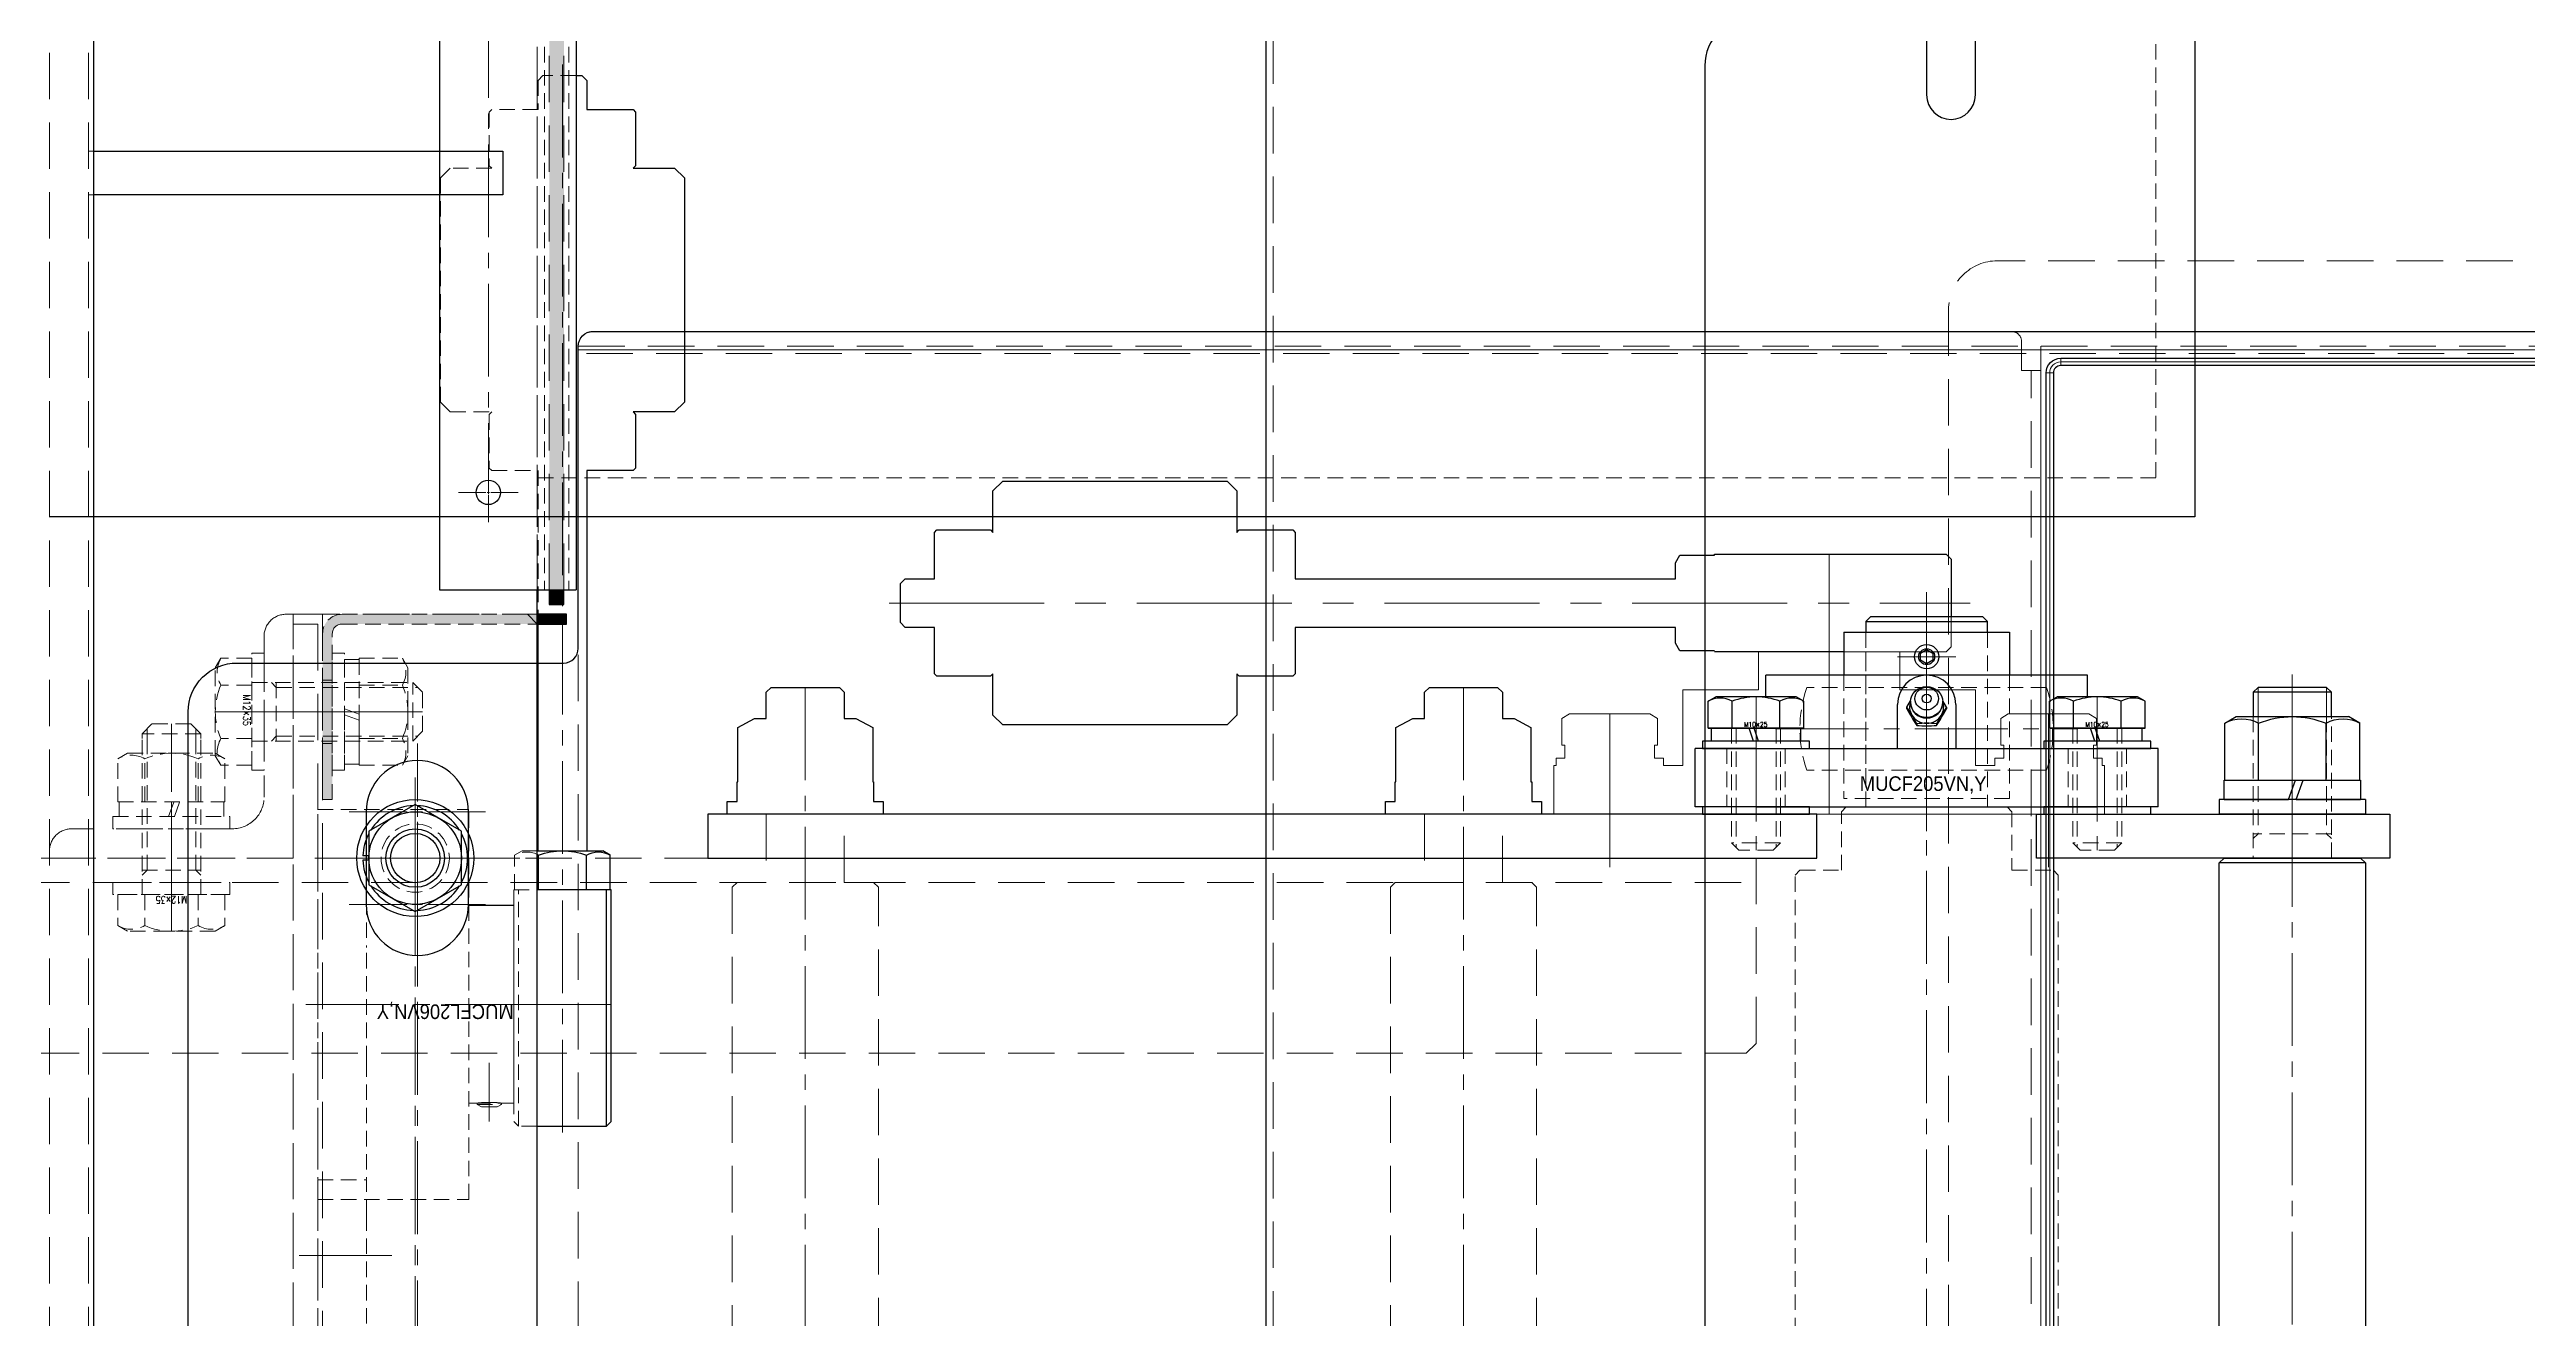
# Model space of a CAD drawing. Header units: millimetres. Extents: x 0 to 51411, y 0 to 16902.
# Drawn here: x 5429 to 5937, y 15107 to 15367 of the extents above; entities that cross this region are included whole.
import ezdxf

# ---------------------------------------------------------------- set-up
doc = ezdxf.new("R2010")
doc.units = ezdxf.units.MM
for name, pattern in [('CENTER', [50.8, 31.75, -6.35, 6.35, -6.35]), ('CENTER2', [28.575, 19.05, -3.175, 3.175, -3.175]), ('HIDDEN2', [4.7625, 3.175, -1.5875])]:
    doc.linetypes.add(name, pattern=pattern)
for name, color, linetype, lineweight in [('01_外形線', 7, 'Continuous', 25), ('02_細線', 5, 'Continuous', 13), ('03_かくれ線', 6, 'HIDDEN2', 13), ('04_中心線', 1, 'CENTER2', 9)]:
    doc.layers.add(name, color=color, linetype=linetype, lineweight=lineweight)
doc.layers.add('10_補助線', color=8, linetype='Continuous', lineweight=13, plot=False)
doc.styles.get("Standard").update_dxf_attribs({"font": 'arial.ttf'})
doc.styles.add('寸法用', font='simplex.shx', dxfattribs={"width": 0.8, "bigfont": '@extfont2.shx'})

# ---------------------------------------------------------------- blocks, each defined once
blk = doc.blocks.new('*U1483')
at = {"layer": '04_中心線', "color": 0, "linetype": 'CENTER2', "transparency": 16777216}
for p, q in [((0, 1.4), (0, 10.5)), ((-10.5, 0), (-1.4, 0)), ((1.4, 0), (10.5, 0)), ((0, -10.5), (0, -1.4))]:
    blk.add_line(p, q, dxfattribs=at)
at = {"layer": '04_中心線', "color": 0, "linetype": 'Continuous', "transparency": 16777216}
for p, q in [((-0.7, 0), (0.7, 0)), ((0, -0.7), (0, 0.7))]:
    blk.add_line(p, q, dxfattribs=at)
blk = doc.blocks.new('*U1504')
at = {"layer": '04_中心線', "color": 0, "linetype": 'CENTER2', "transparency": 16777216}
for p, q in [((0, 2.6), (0, 16.5)), ((-16.5, 0), (-2.6, 0)), ((2.6, 0), (16.5, 0)), ((0, -16.5), (0, -2.6))]:
    blk.add_line(p, q, dxfattribs=at)
at = {"layer": '04_中心線', "color": 0, "linetype": 'Continuous', "transparency": 16777216}
for p, q in [((-1.3, 0), (1.3, 0)), ((0, -1.3), (0, 1.3))]:
    blk.add_line(p, q, dxfattribs=at)
blk = doc.blocks.new('*U1432')
at = {"layer": '04_中心線', "color": 0, "linetype": 'CENTER2', "transparency": 16777216}
for p, q in [((0, 0.52), (0, 6.11)), ((-6.11, 0), (-0.52, 0)), ((0.52, 0), (6.11, 0)), ((0, -6.11), (0, -0.52))]:
    blk.add_line(p, q, dxfattribs=at)
at = {"layer": '04_中心線', "color": 0, "linetype": 'Continuous', "transparency": 16777216}
for p, q in [((-0.26, 0), (0.26, 0)), ((0, -0.26), (0, 0.26))]:
    blk.add_line(p, q, dxfattribs=at)
blk = doc.blocks.new('*U1865')
at = {"layer": '04_中心線', "color": 0, "linetype": 'CENTER2', "transparency": 16777216}
for p, q in [((0, 2.1), (0, 14)), ((-14, 0), (-2.1, 0)), ((2.1, 0), (14, 0)), ((0, -14), (0, -2.1))]:
    blk.add_line(p, q, dxfattribs=at)
at = {"layer": '04_中心線', "color": 0, "linetype": 'Continuous', "transparency": 16777216}
for p, q in [((-1.05, 0), (1.05, 0)), ((0, -1.05), (0, 1.05))]:
    blk.add_line(p, q, dxfattribs=at)
blk = doc.blocks.new('*U1866')
at = {"layer": '04_中心線', "color": 0, "linetype": 'CENTER2', "transparency": 16777216}
for p, q in [((0, 2.1), (0, 14)), ((-14, 0), (-2.1, 0)), ((2.1, 0), (14, 0)), ((0, -14), (0, -2.1))]:
    blk.add_line(p, q, dxfattribs=at)
at = {"layer": '04_中心線', "color": 0, "linetype": 'Continuous', "transparency": 16777216}
for p, q in [((-1.05, 0), (1.05, 0)), ((0, -1.05), (0, 1.05))]:
    blk.add_line(p, q, dxfattribs=at)

msp = doc.modelspace()

# ---------------------------------------------------------------- hatches: boundary and pattern name
at = {"transparency": 33554483}
h = msp.add_hatch(color=256, dxfattribs=at)
h.dxf.hatch_style = 1
h.paths.add_polyline_path([(5529.467, 15250.91), (5529.467, 15248.91), (5535.467, 15248.91), (5535.467, 15250.91)])
at = {"layer": '01_外形線', "ltscale": 3, "transparency": 33554483}
h = msp.add_hatch(color=256, dxfattribs=at)
h.dxf.hatch_style = 1
h.paths.add_polyline_path([(5531.964, 15252.9), (5531.964, 15255.9), (5534.964, 15255.9), (5534.964, 15252.9)])
at = {"layer": '03_かくれ線', "ltscale": 3, "transparency": 33554495}
h = msp.add_hatch(color=256, dxfattribs=at)
h.dxf.hatch_style = 1
h.paths.add_polyline_path([(5531.964, 15255.9), (5531.964, 15795.9), (5534.964, 15795.9), (5534.964, 15255.9)])
at = {"layer": '03_かくれ線', "transparency": 33554495}
h = msp.add_hatch(color=256, dxfattribs=at)
h.dxf.hatch_style = 1
h.paths.add_polyline_path([(5485.467, 15246.91), (5485.467, 15212.91), (5487.467, 15212.91), (5487.467, 15246.91, -0.4142136), (5489.467, 15248.91), (5529.467, 15248.91), (5529.467, 15250.91), (5489.467, 15250.91, 0.4142136)])

# ---------------------------------------------------------------- linework, layer by layer
msp.add_lwpolyline([(5529.453, 15248.91), (5535.467, 15248.91), (5535.467, 15250.91), (5529.519, 15250.91)])
at = {"layer": '01_外形線'}
for p, q in [((5509.467, 15795.9), (5509.467, 15255.9)), ((5537.467, 15795.9), (5537.467, 15255.9)), ((5678.967, 14573.91), (5678.967, 15607.91)), ((5438.467, 15402.91), (5438.467, 13798.91)), ((5438.467, 15345.91), (5522.467, 15345.91)), ((5522.467, 15345.91), (5522.467, 15336.91)), ((5522.467, 15336.91), (5438.467, 15336.91)), ((5509.467, 15255.9), (5537.467, 15255.9)), ((5529.467, 14925.9), (5529.467, 15255.9)), ((5535.467, 15248.91), (5535.467, 15250.91)), ((5797.467, 15247.21), (5831.467, 15247.21)), ((5797.467, 15247.21), (5797.467, 15238.41)), ((5801.967, 15249.41), (5826.967, 15249.41)), ((5831.467, 15247.21), (5831.467, 15238.41)), ((5797.467, 15243.21), (5770.967, 15243.21)), ((5813.217, 15242.932), (5814.467, 15243.653)), ((5813.217, 15241.488), (5813.217, 15242.932)), ((5814.467, 15240.767), (5813.217, 15241.488)), ((5814.467, 15243.653), (5815.717, 15242.932)), ((5815.717, 15241.488), (5814.467, 15240.767)), ((5815.717, 15242.932), (5815.717, 15241.488)), ((5847.467, 15238.41), (5781.467, 15238.41)), ((5781.467, 15233.96), (5781.467, 15238.41)), ((5847.467, 15233.96), (5847.467, 15238.41)), ((5882.467, 15235.91), (5881.467, 15234.91)), ((5896.467, 15235.91), (5882.467, 15235.91)), ((5897.467, 15234.91), (5896.467, 15235.91)), ((5808.467, 15223.41), (5808.467, 15232.41)), ((5810.425, 15231.847), (5811.179, 15233.183)), ((5810.425, 15231.491), (5810.425, 15231.847)), ((5818.508, 15231.847), (5817.755, 15233.183)), ((5818.508, 15231.847), (5818.508, 15231.491)), ((5820.467, 15232.41), (5820.467, 15223.41)), ((5881.467, 15234.91), (5881.467, 15229.91)), ((5897.467, 15234.91), (5881.467, 15234.91)), ((5897.467, 15229.91), (5897.467, 15234.91)), ((5812.446, 15228.466), (5812.446, 15228.11)), ((5816.488, 15228.466), (5816.488, 15228.11)), ((5766.967, 15211.41), (5766.967, 15223.41)), ((5779.467, 15223.41), (5766.967, 15223.41)), ((5779.467, 15223.41), (5849.467, 15223.41)), ((5861.967, 15223.41), (5849.467, 15223.41)), ((5861.967, 15211.41), (5861.967, 15223.41)), ((5779.467, 15211.41), (5766.967, 15211.41)), ((5779.467, 15211.41), (5849.467, 15211.41)), ((5861.967, 15211.41), (5849.467, 15211.41)), ((5904.467, 15199.91), (5874.467, 15199.91)), ((5524.667, 15191.15), (5515.467, 15191.15)), ((5544.667, 15194.4), (5529.467, 15194.4)), ((5543.667, 15145.9), (5543.667, 15194.4)), ((5544.667, 15146.9), (5544.667, 15194.4)), ((5529.467, 15145.9), (5543.667, 15145.9)), ((5543.667, 15145.9), (5544.667, 15146.9))]:
    msp.add_line(p, q, dxfattribs=at)
for points in [[(5529.467, 15800.91), (5529.467, 15530.91), (5869.467, 15530.91), (5869.467, 15270.91), (5429.467, 15270.91)], [(5537.467, 15361.4), (5538.667, 15361.4), (5539.667, 15360.4), (5539.667, 15354.4), (5549.167, 15354.4), (5549.667, 15353.9), (5549.667, 15342.9), (5549.167, 15342.4), (5557.667, 15342.4), (5559.667, 15340.4), (5559.667, 15294.4), (5557.667, 15292.4), (5549.167, 15292.4), (5549.667, 15291.9), (5549.667, 15280.9), (5549.167, 15280.4), (5539.667, 15280.4), (5539.667, 15202.4)], [(5770.967, 15243.395), (5763.871, 15243.395), (5762.967, 15244.96), (5762.967, 15248.21), (5684.967, 15248.21), (5684.967, 15238.71), (5684.467, 15238.21), (5673.467, 15238.21), (5672.967, 15238.71), (5672.967, 15230.21), (5670.967, 15228.21), (5624.967, 15228.21), (5622.967, 15230.21), (5622.967, 15238.71), (5622.467, 15238.21), (5611.467, 15238.21), (5610.967, 15238.71), (5610.967, 15248.21), (5604.967, 15248.21), (5603.967, 15249.21), (5603.967, 15253.21), (5603.967, 15257.21), (5604.967, 15258.21), (5610.967, 15258.21), (5610.967, 15267.71), (5611.467, 15268.21), (5622.467, 15268.21), (5622.967, 15267.71), (5622.967, 15276.21), (5624.967, 15278.21), (5670.967, 15278.21), (5672.967, 15276.21), (5672.967, 15267.71), (5673.467, 15268.21), (5684.467, 15268.21), (5684.967, 15267.71), (5684.967, 15258.21), (5762.967, 15258.21), (5762.967, 15261.46), (5763.871, 15263.025), (5770.967, 15263.025), (5770.967, 15263.21), (5818.467, 15263.21), (5819.467, 15262.21), (5819.467, 15250.41)], [(5529.667, 15202.4), (5529.667, 15248.91)], [(5826.967, 15247.21), (5826.967, 15249.41), (5825.967, 15250.41), (5802.967, 15250.41), (5801.967, 15249.41), (5801.967, 15247.21)], [(5576.467, 15209.91), (5568.467, 15209.91), (5568.467, 15212.51), (5570.467, 15212.51), (5570.467, 15216.51), (5570.617, 15216.51), (5570.618, 15227.655), (5574.08, 15229.51), (5576.467, 15229.51), (5576.467, 15234.91), (5577.467, 15235.91), (5591.467, 15235.91), (5592.467, 15234.91), (5592.467, 15229.51), (5594.854, 15229.51), (5598.316, 15227.655), (5598.316, 15216.51), (5598.467, 15216.51), (5598.467, 15212.51), (5600.467, 15212.51), (5600.467, 15209.91), (5592.465, 15209.91)], [(5711.467, 15209.91), (5703.467, 15209.91), (5703.467, 15212.51), (5705.467, 15212.51), (5705.467, 15216.51), (5705.617, 15216.51), (5705.618, 15227.655), (5709.08, 15229.51), (5711.467, 15229.51), (5711.467, 15234.91), (5712.467, 15235.91), (5726.467, 15235.91), (5727.467, 15234.91), (5727.467, 15229.51), (5729.854, 15229.51), (5733.316, 15227.655), (5733.316, 15216.51), (5733.467, 15216.51), (5733.467, 15212.51), (5735.467, 15212.51), (5735.467, 15209.91), (5727.465, 15209.91)], [(5769.652, 15233.057), (5771.217, 15233.96)], [(5769.652, 15227.56), (5769.652, 15233.057)], [(5787.717, 15233.96), (5771.217, 15233.96)], [(5774.559, 15227.56), (5774.559, 15233.057)], [(5784.374, 15227.56), (5784.374, 15233.057)], [(5789.282, 15233.057), (5787.717, 15233.96)], [(5789.282, 15227.56), (5789.282, 15233.057)], [(5839.652, 15233.057), (5841.217, 15233.96)], [(5839.652, 15227.56), (5839.652, 15233.057)], [(5857.717, 15233.96), (5841.217, 15233.96)], [(5844.559, 15227.56), (5844.559, 15233.057)], [(5854.374, 15227.56), (5854.374, 15233.057)], [(5859.282, 15233.057), (5857.717, 15233.96)], [(5859.282, 15227.56), (5859.282, 15233.057)], [(5769.652, 15227.56), (5789.282, 15227.56)], [(5789.282, 15227.56), (5769.652, 15227.56)], [(5778.057, 15227.56), (5770.267, 15227.56)], [(5770.267, 15227.56), (5770.267, 15224.91)], [(5778.967, 15224.91), (5778.057, 15227.56)], [(5788.667, 15227.56), (5779.057, 15227.56)], [(5779.967, 15224.91), (5779.057, 15227.56)], [(5788.667, 15224.91), (5788.667, 15227.56)], [(5839.652, 15227.56), (5859.282, 15227.56)], [(5859.282, 15227.56), (5839.652, 15227.56)], [(5848.057, 15227.56), (5840.267, 15227.56)], [(5840.267, 15227.56), (5840.267, 15224.91)], [(5848.967, 15224.91), (5848.057, 15227.56)], [(5858.667, 15227.56), (5849.057, 15227.56)], [(5849.967, 15224.91), (5849.057, 15227.56)], [(5858.667, 15224.91), (5858.667, 15227.56)], [(5875.611, 15228.55), (5877.967, 15229.91)], [(5875.611, 15216.91), (5875.611, 15228.55)], [(5877.967, 15229.91), (5900.967, 15229.91)], [(5882.539, 15216.91), (5882.539, 15228.55)], [(5896.395, 15216.91), (5896.395, 15228.55)], [(5903.323, 15228.55), (5900.967, 15229.91)], [(5903.323, 15216.91), (5903.323, 15228.55)], [(5778.967, 15224.91), (5770.267, 15224.91)], [(5788.667, 15224.91), (5779.967, 15224.91)], [(5848.967, 15224.91), (5840.267, 15224.91)], [(5858.667, 15224.91), (5849.967, 15224.91)], [(5875.467, 15216.91), (5890.123, 15216.91)], [(5875.467, 15212.91), (5875.467, 15216.91)], [(5875.611, 15216.91), (5903.323, 15216.91)], [(5888.667, 15212.91), (5890.123, 15216.91)], [(5890.267, 15212.91), (5891.723, 15216.91)], [(5891.723, 15216.91), (5903.467, 15216.91)], [(5903.467, 15216.91), (5903.467, 15212.91)], [(5504.467, 15211.88), (5494.967, 15206.395)], [(5513.967, 15206.395), (5504.467, 15211.88)], [(5904.467, 15212.91), (5874.467, 15212.91)], [(5874.467, 15212.91), (5874.467, 15209.91)], [(5875.467, 15212.91), (5888.667, 15212.91)], [(5890.267, 15212.91), (5903.467, 15212.91)], [(5904.467, 15212.91), (5904.467, 15209.91)], [(5494.967, 15206.395), (5494.967, 15195.425)], [(5513.967, 15195.425), (5513.967, 15206.395)], [(5904.467, 15209.91), (5874.467, 15209.91)], [(5494.967, 15201.36), (5493.726, 15201.36)], [(5494.967, 15200.46), (5493.726, 15200.46)], [(5529.467, 15202.4), (5542.917, 15202.4)], [(5529.759, 15194.4), (5529.759, 15201.496)], [(5539.574, 15194.4), (5539.574, 15201.496)], [(5544.482, 15201.496), (5542.917, 15202.4)], [(5544.482, 15194.4), (5544.482, 15201.496)], [(5875.467, 15200.91), (5903.467, 15200.91), (5904.467, 15199.91), (5904.467, 14981.91), (5903.467, 14980.91), (5875.467, 14980.91), (5874.467, 14981.91), (5874.467, 15199.91), (5875.467, 15200.91)], [(5494.967, 15195.425), (5504.467, 15189.94)], [(5504.467, 15189.94), (5513.967, 15195.425)]]:
    msp.add_lwpolyline(points, dxfattribs=at)
for points in [[(5814.467, 15444.41), (5814.467, 15357.41, 1), (5824.467, 15357.41), (5824.467, 15444.41, 1)], [(6108.967, 14818.41), (6108.967, 15363.41, 0.4142136), (6098.967, 15373.41), (5778.967, 15373.41, 0.4142136), (5768.967, 15363.41), (5768.967, 14818.41, 0.4142136), (5778.967, 14808.41), (6098.967, 14808.41, 0.4142136)], [(6037.467, 14881.41), (6037.467, 15300.41, 0.4142136), (6035.967, 15301.91), (5841.967, 15301.91, 0.4142136), (5840.467, 15300.41), (5840.467, 14881.41, 0.4142136), (5841.967, 14879.91), (6035.967, 14879.91, 0.4142136)]]:
    msp.add_lwpolyline(points, format="xyb", close=True, dxfattribs=at)
at = {"layer": '01_外形線', "color": 2}
msp.add_lwpolyline([(6040.849, 14872.91), (5540.909, 14872.91, -0.4142136), (5537.909, 14875.91), (5537.909, 14937.91, 0.4142136), (5534.909, 14940.91), (5467.909, 14940.91, -0.4142136), (5457.909, 14950.91), (5457.909, 15230.91, -0.4142136), (5467.909, 15240.91), (5534.909, 15240.91, 0.4142136), (5537.909, 15243.91), (5537.909, 15305.91, -0.4142136), (5540.909, 15308.91), (6040.849, 15308.91)], format="xyb", dxfattribs=at)
at = {"layer": '01_外形線'}
for points in [[(6037.467, 14879.91), (6037.467, 14878.41), (5841.967, 14878.41, -0.4142136), (5838.967, 14881.41), (5838.967, 15300.41, -0.4142136), (5841.967, 15303.41), (6037.467, 15303.41), (6037.467, 15301.91), (5841.967, 15301.91, 0.4142136), (5840.467, 15300.41), (5840.467, 14881.41, 0.4142136), (5841.967, 14879.91), (6037.467, 14879.91)], [(5774.559, 15233.057, 0.2679491), (5769.652, 15233.057)], [(5784.374, 15233.057, 0.1841118), (5774.559, 15233.057)], [(5789.282, 15233.057, 0.2679491), (5784.374, 15233.057)], [(5844.559, 15233.057, 0.2679491), (5839.652, 15233.057)], [(5854.374, 15233.057, 0.1841118), (5844.559, 15233.057)], [(5859.282, 15233.057, 0.2679491), (5854.374, 15233.057)], [(5875.611, 15228.55, -0.2679491), (5882.539, 15228.55)], [(5882.539, 15228.55, -0.1963667), (5896.395, 15228.55)], [(5896.395, 15228.55, -0.2679491), (5903.323, 15228.55)], [(5504.074, 15211.653, 0.248452), (5495.36, 15206.622)], [(5513.574, 15206.622, 0.248452), (5504.86, 15211.653)], [(5494.967, 15205.941, 0.1117542), (5493.726, 15201.36)], [(5513.967, 15195.879, 0.248452), (5513.967, 15205.941)], [(5493.726, 15200.46, 0.1117542), (5494.967, 15195.879)], [(5529.759, 15201.496, -0.1841118), (5539.574, 15201.496)], [(5539.574, 15201.496, -0.2679491), (5544.482, 15201.496)], [(5495.36, 15195.198, 0.248452), (5504.074, 15190.167)], [(5504.86, 15190.167, 0.248452), (5513.574, 15195.198)]]:
    msp.add_lwpolyline(points, format="xyb", dxfattribs=at)
at = {"layer": '01_外形線', "ltscale": 3}
msp.add_lwpolyline([(5531.964, 15255.9), (5531.964, 15252.9), (5534.964, 15252.9), (5534.964, 15255.9)], dxfattribs=at)
at = {"layer": '01_外形線', "color": 2}
msp.add_lwpolyline([(5494.409, 15210.41), (5494.409, 15191.41, 1), (5515.409, 15191.41), (5515.409, 15210.41, 1)], format="xyb", close=True, dxfattribs=at)
at = {"layer": '01_外形線'}
for points in [[(5768.467, 15223.41), (5790.467, 15223.41), (5790.467, 15224.91), (5768.467, 15224.91)], [(5838.467, 15223.41), (5860.467, 15223.41), (5860.467, 15224.91), (5838.467, 15224.91)], [(5768.467, 15211.41), (5768.467, 15209.91), (5790.467, 15209.91), (5790.467, 15211.41)], [(5838.467, 15211.41), (5838.467, 15209.91), (5860.467, 15209.91), (5860.467, 15211.41)], [(5564.467, 15209.91), (5564.467, 15200.91), (5791.967, 15200.91), (5791.967, 15209.91)], [(5836.967, 15200.91), (5836.967, 15209.91), (5909.467, 15209.91), (5909.467, 15200.91)]]:
    msp.add_lwpolyline(points, close=True, dxfattribs=at)
for centre, radius in [((5519.467, 15275.9), 2.5), ((5814.467, 15242.21), 2.5), ((5814.467, 15242.21), 1.634), ((5504.467, 15200.91), 12), ((5504.467, 15200.91), 9.5), ((5504.467, 15200.91), 6), ((5504.467, 15200.91), 5.053)]:
    msp.add_circle(centre, radius, dxfattribs=at)
for centre, radius, start, end in [((5814.467, 15232.41), 6, 90, 180), ((5814.467, 15232.41), 6, 0, 90), ((5771.407, 15206.23), 46.676, 28.44939, 33.28557), ((5851.465, 15253.727), 46.676, 208.44939, 213.28557), ((5814.467, 15232.911), 3.3, 180, 0), ((5857.527, 15206.23), 46.676, 146.71443, 151.55061), ((5777.469, 15253.727), 46.676, 326.71443, 331.55061), ((5814.467, 15203.272), 25.275, 85.41427, 94.58573), ((5814.467, 15253.304), 25.275, 265.41427, 274.58573), ((5527.306, 15197.246), 4.907, 60.00001, 63.87132)]:
    msp.add_arc(centre, radius, start, end, dxfattribs=at)
for centre, major_axis in [((5814.467, 15232.911), (3.3, 0)), ((5814.467, 15233.61), (2.4, 0)), ((5814.467, 15233.61), (0.929, 0))]:
    msp.add_ellipse(centre, major_axis=major_axis, ratio=0.9659258, dxfattribs=at)
for major_axis, start_param, end_param in [((-3.5, 0), 5.9402321, 6.8067841), ((3.5, 0), 5.7595865, 6.6261385), ((3.5, 0), 3.6651914, 4.712389), ((3.5, 0), 4.712389, 5.7595865)]:
    msp.add_ellipse((5814.467, 15231.928), major_axis=major_axis, ratio=0.9659258, start_param=start_param, end_param=end_param, dxfattribs=at)
at = {"layer": '02_細線', "color": 2}
msp.add_line((5837.909, 15305.91), (5837.909, 14875.91), dxfattribs=at)
at = {"layer": '02_細線'}
for p, q in [((5882.467, 15235.91), (5882.467, 15229.91)), ((5896.467, 15235.91), (5896.467, 15229.91))]:
    msp.add_line(p, q, dxfattribs=at)
at = {"layer": '03_かくれ線', "ltscale": 3}
for p, q in [((5529.467, 15255.9), (5529.467, 15795.9)), ((5531.964, 15255.9), (5531.964, 15795.9)), ((5534.964, 15255.9), (5534.964, 15795.9)), ((5680.467, 14573.91), (5680.467, 15607.91)), ((5429.467, 15408.91), (5429.467, 13792.91)), ((5437.467, 15408.91), (5437.467, 13792.91)), ((5485.467, 15250.91), (5485.467, 14930.91))]:
    msp.add_line(p, q, dxfattribs=at)
at = {"layer": '03_かくれ線'}
for p, q in [((5529.467, 15795.9), (5529.467, 15255.9)), ((5530.967, 15795.9), (5530.967, 15255.9)), ((5535.967, 15795.9), (5535.967, 15255.9)), ((5437.467, 15345.91), (5438.467, 15345.91)), ((5437.467, 15336.91), (5438.467, 15336.91)), ((5489.467, 15250.91), (5529.519, 15250.91)), ((5485.467, 15212.91), (5485.467, 15246.91)), ((5487.467, 15212.91), (5487.467, 15246.91)), ((5489.467, 15248.91), (5529.453, 15248.91)), ((5801.967, 15247.21), (5801.967, 15213.11)), ((5826.967, 15247.21), (5826.967, 15213.11)), ((5485.467, 15237.41), (5487.467, 15237.41)), ((5839.038, 15235.91), (5789.896, 15235.91)), ((5797.467, 15238.41), (5797.467, 15213.11)), ((5831.467, 15238.41), (5831.467, 15213.11)), ((5881.467, 15229.91), (5881.467, 15200.91)), ((5882.467, 15229.91), (5882.467, 15205.91)), ((5896.467, 15229.91), (5896.467, 15205.91)), ((5897.467, 15200.91), (5897.467, 15229.91)), ((5485.467, 15224.41), (5487.467, 15224.41)), ((5773.467, 15223.41), (5773.467, 15211.41)), ((5785.467, 15223.41), (5785.467, 15211.41)), ((5843.467, 15223.41), (5843.467, 15211.41)), ((5855.467, 15223.41), (5855.467, 15211.41)), ((5839.038, 15218.91), (5789.896, 15218.91)), ((5484.467, 15206.768), (5484.467, 15210.9)), ((5484.467, 15210.9), (5515.467, 15210.9)), ((5487.467, 15212.91), (5485.467, 15212.91)), ((5515.467, 15130.9), (5515.467, 15210.9)), ((5831.467, 15213.11), (5797.467, 15213.11)), ((5484.467, 15206.768), (5484.467, 15182.557)), ((5494.467, 15206.768), (5494.467, 15182.557)), ((5897.467, 15205.91), (5881.467, 15205.91)), ((5881.467, 15204.91), (5882.467, 15205.91)), ((5897.467, 15204.91), (5896.467, 15205.91)), ((5526.417, 15202.4), (5529.467, 15202.4)), ((5524.667, 15191.15), (5515.467, 15191.15)), ((5524.667, 15194.4), (5524.667, 15146.9)), ((5524.667, 15191.15), (5524.667, 15150.65)), ((5525.667, 15145.9), (5525.667, 15194.4)), ((5484.467, 15159.242), (5484.467, 15182.557)), ((5494.467, 15159.242), (5494.467, 15182.557)), ((5484.467, 15159.242), (5484.467, 15135.031)), ((5494.467, 15159.242), (5494.467, 15135.031)), ((5517.167, 15150.65), (5515.467, 15150.65)), ((5524.667, 15150.65), (5515.467, 15150.65)), ((5517.167, 15150.65), (5517.167, 15150.4)), ((5517.167, 15150.4), (5522.167, 15150.4)), ((5518.033, 15149.9), (5517.167, 15150.4)), ((5518.033, 15149.9), (5521.301, 15149.9)), ((5521.301, 15149.9), (5522.167, 15150.4)), ((5522.167, 15150.65), (5522.167, 15150.4)), ((5524.667, 15150.65), (5522.167, 15150.65)), ((5524.667, 15146.9), (5525.667, 15145.9)), ((5529.467, 15145.9), (5525.667, 15145.9)), ((5484.467, 15130.9), (5484.467, 15135.031)), ((5484.467, 15127.664), (5484.467, 15134.91)), ((5484.467, 15134.91), (5494.467, 15134.91)), ((5494.467, 15127.664), (5494.467, 15134.91)), ((5484.467, 15130.9), (5515.467, 15130.9)), ((5484.467, 15127.664), (5484.467, 15060.91)), ((5494.467, 15127.664), (5494.467, 15078.615))]:
    msp.add_line(p, q, dxfattribs=at)
at = {"layer": '03_かくれ線', "color": 2, "ltscale": 3}
msp.add_line((5835.909, 14880.91), (5835.909, 15300.91), dxfattribs=at)
at = {"layer": '03_かくれ線', "ltscale": 3, "transparency": 33554559}
msp.add_line((3209.467, 15195.91), (5779.467, 15195.91), dxfattribs=at)
at = {"layer": '03_かくれ線'}
for points in [[(5529.467, 15396.41), (5861.467, 15396.41), (5861.467, 15278.91), (5529.467, 15278.91)], [(5537.467, 15361.4), (5530.667, 15361.4), (5529.667, 15360.4), (5529.667, 15354.4), (5520.167, 15354.4), (5519.667, 15353.9), (5519.667, 15342.9), (5520.167, 15342.4), (5511.667, 15342.4), (5509.667, 15340.4), (5509.667, 15294.4), (5511.667, 15292.4), (5520.167, 15292.4), (5519.667, 15291.9), (5519.667, 15280.9), (5520.167, 15280.4), (5529.667, 15280.4), (5529.667, 15248.91)], [(5787.467, 14984.41), (5787.467, 15197.41), (5788.467, 15198.41), (5796.967, 15198.41), (5796.967, 15210.41), (5797.967, 15211.41), (5801.967, 15211.41), (5801.967, 15247.21)], [(5826.967, 15247.21), (5826.967, 15211.41), (5830.967, 15211.41), (5831.967, 15210.41), (5831.967, 15198.41), (5840.467, 15198.41), (5841.467, 15197.41), (5841.467, 14984.41)], [(5464.604, 15241.88), (5463.467, 15239.91)], [(5470.967, 15241.88), (5464.604, 15241.88)], [(5470.967, 15241.88), (5470.967, 15219.94)], [(5487.467, 15218.91), (5487.467, 15242.91)], [(5489.967, 15242.91), (5487.467, 15242.91)], [(5489.967, 15218.91), (5489.967, 15242.91)], [(5489.967, 15241.66), (5489.967, 15231.51)], [(5489.967, 15241.66), (5492.967, 15241.66)], [(5492.967, 15241.88), (5501.83, 15241.88)], [(5492.967, 15241.88), (5492.967, 15219.94)], [(5492.967, 15241.66), (5492.967, 15230.418)], [(5501.83, 15241.88), (5502.967, 15239.91)], [(5463.467, 15221.91), (5463.467, 15239.91)], [(5470.967, 15236.395), (5464.604, 15236.395)], [(5470.967, 15236.91), (5503.967, 15236.91)], [(5475.967, 15235.91), (5474.967, 15236.91)], [(5475.967, 15236.91), (5475.967, 15224.91)], [(5475.967, 15235.91), (5504.967, 15235.91)], [(5492.967, 15236.395), (5501.83, 15236.395)], [(5502.967, 15239.91), (5502.967, 15221.91)], [(5503.967, 15236.91), (5505.967, 15234.91)], [(5503.967, 15224.91), (5503.967, 15236.91)], [(5489.967, 15230.91), (5487.467, 15230.91)], [(5489.967, 15231.51), (5492.967, 15230.418)], [(5492.967, 15230.91), (5489.967, 15230.91)], [(5502.967, 15230.91), (5492.967, 15230.91)], [(5505.967, 15226.91), (5505.967, 15234.91)], [(5470.967, 15225.425), (5464.604, 15225.425)], [(5475.967, 15225.91), (5474.967, 15224.91)], [(5475.967, 15225.91), (5504.967, 15225.91)], [(5489.967, 15230.31), (5489.967, 15220.16)], [(5489.967, 15230.31), (5492.967, 15229.218)], [(5492.967, 15229.218), (5492.967, 15220.16)], [(5492.967, 15225.425), (5501.83, 15225.425)], [(5503.967, 15224.91), (5505.967, 15226.91)], [(5774.467, 15227.56), (5774.467, 15204.06)], [(5775.367, 15227.56), (5775.367, 15203.16)], [(5783.567, 15227.56), (5783.567, 15203.16)], [(5784.467, 15227.56), (5784.467, 15204.06)], [(5844.467, 15227.56), (5844.467, 15204.06)], [(5845.367, 15227.56), (5845.367, 15203.16)], [(5853.567, 15227.56), (5853.567, 15203.16)], [(5854.467, 15227.56), (5854.467, 15204.06)], [(5464.604, 15219.94), (5463.467, 15221.91)], [(5470.967, 15224.91), (5503.967, 15224.91)], [(5501.83, 15219.94), (5502.967, 15221.91)], [(5470.967, 15219.94), (5464.604, 15219.94)], [(5487.467, 15218.91), (5489.967, 15218.91)], [(5492.967, 15220.16), (5489.967, 15220.16)], [(5492.967, 15219.94), (5501.83, 15219.94)], [(5524.852, 15201.496), (5526.417, 15202.4)], [(5524.852, 15194.4), (5524.852, 15201.496)], [(5774.467, 15204.06), (5775.967, 15202.56)], [(5784.467, 15204.06), (5774.467, 15204.06)], [(5782.967, 15202.56), (5775.967, 15202.56)], [(5784.467, 15204.06), (5782.967, 15202.56)], [(5844.467, 15204.06), (5845.967, 15202.56)], [(5854.467, 15204.06), (5844.467, 15204.06)], [(5852.967, 15202.56), (5845.967, 15202.56)], [(5854.467, 15204.06), (5852.967, 15202.56)], [(5524.667, 15194.4), (5529.467, 15194.4)]]:
    msp.add_lwpolyline(points, dxfattribs=at)
at = {"layer": '03_かくれ線', "ltscale": 3}
msp.add_lwpolyline([(6048.967, 15323.41), (5828.967, 15323.41, 0.4142136), (5818.967, 15313.41), (5818.967, 14868.41, 0.4142136), (5828.967, 14858.41), (6048.967, 14858.41, 0.4142136), (6058.967, 14868.41), (6058.967, 15313.41, 0.4142136)], format="xyb", close=True, dxfattribs=at)
at = {"layer": '03_かくれ線', "color": 2, "ltscale": 3}
for points in [[(5540.909, 15308.91), (5831.909, 15308.91, -0.4142136), (5833.909, 15306.91), (5833.909, 15300.91), (5837.909, 15300.91), (5837.909, 14880.91), (5833.909, 14880.91), (5833.909, 14874.91, -0.4142136), (5831.909, 14872.91), (5540.909, 14872.91, -0.4142136), (5537.909, 14875.91), (5537.909, 15305.91, -0.4142136)], [(5537.909, 14877.41), (6034.909, 14877.41, 0.4142136), (6036.409, 14878.91), (6036.409, 15302.91, 0.4142136), (6034.909, 15304.41), (5537.909, 15304.41), (5537.909, 15305.91), (6034.909, 15305.91, -0.4142136), (6037.909, 15302.91), (6037.909, 14878.91, -0.4142136), (6034.909, 14875.91), (5537.909, 14875.91)]]:
    msp.add_lwpolyline(points, format="xyb", close=True, dxfattribs=at)
at = {"layer": '03_かくれ線', "ltscale": 3}
msp.add_lwpolyline([(5429.467, 15200.91), (5479.467, 15200.91), (5479.467, 15250.91), (5477.967, 15250.91, 0.4142136), (5473.467, 15246.41), (5473.467, 15213.41, -0.4142136), (5466.967, 15206.91), (5433.967, 15206.91, 0.4142136), (5429.467, 15202.41), (5429.467, 15200.91)], format="xyb", dxfattribs=at)
msp.add_lwpolyline([(5479.467, 15250.91), (5527.467, 15250.91), (5529.467, 15248.91), (5529.467, 14932.91), (5527.467, 14930.91), (5479.467, 14930.91), (5479.467, 15250.91)], dxfattribs=at)
msp.add_lwpolyline([(5484.467, 15248.91), (5484.467, 14932.91), (5479.467, 14932.91), (5479.467, 15248.91)], close=True, dxfattribs=at)
at = {"layer": '03_かくれ線'}
for points in [[(5464.604, 15236.395, -0.2679491), (5464.604, 15241.88)], [(5501.83, 15241.88, -0.2679491), (5501.83, 15236.395)], [(5464.604, 15225.425, -0.2073316), (5464.604, 15236.395)], [(5501.83, 15236.395, -0.2073316), (5501.83, 15225.425)], [(5464.604, 15219.94, -0.2679491), (5464.604, 15225.425)], [(5501.83, 15225.425, -0.2679491), (5501.83, 15219.94)]]:
    msp.add_lwpolyline(points, format="xyb", dxfattribs=at)
msp.add_lwpolyline([(5473.467, 15242.91), (5473.467, 15218.91), (5470.967, 15218.91), (5470.967, 15242.91)], close=True, dxfattribs=at)
at = {"layer": '03_かくれ線', "transparency": 33554559}
for points in [[(5448.467, 15226.41), (5450.467, 15228.41)], [(5460.467, 15226.41), (5448.467, 15226.41)], [(5448.467, 15225.41), (5448.467, 15226.41)], [(5448.467, 15193.41), (5448.467, 15225.41)], [(5449.467, 15225.41), (5449.467, 15227.41)], [(5449.467, 15198.41), (5449.467, 15225.41)], [(5458.467, 15228.41), (5450.467, 15228.41)], [(5460.467, 15226.41), (5458.467, 15228.41)], [(5459.467, 15225.41), (5459.467, 15227.41)], [(5459.467, 15198.41), (5459.467, 15225.41)], [(5460.467, 15225.41), (5460.467, 15226.41)], [(5460.467, 15193.41), (5460.467, 15225.41)], [(5443.497, 15221.273), (5445.467, 15222.41)], [(5443.497, 15212.41), (5443.497, 15221.273)], [(5445.467, 15222.41), (5463.467, 15222.41)], [(5448.982, 15212.41), (5448.982, 15221.273)], [(5459.952, 15212.41), (5459.952, 15221.273)], [(5465.437, 15221.273), (5463.467, 15222.41)], [(5465.437, 15212.41), (5465.437, 15221.273)], [(5443.497, 15212.41), (5465.437, 15212.41)], [(5443.717, 15209.41), (5443.717, 15212.41)], [(5453.867, 15209.41), (5454.959, 15212.41)], [(5455.067, 15209.41), (5456.159, 15212.41)], [(5465.217, 15212.41), (5465.217, 15209.41)], [(5448.467, 15198.41), (5460.467, 15198.41)], [(5449.467, 15198.41), (5448.467, 15197.41)], [(5459.467, 15198.41), (5460.467, 15197.41)], [(5443.497, 15193.41), (5443.497, 15187.047)], [(5443.497, 15193.41), (5465.437, 15193.41)], [(5448.982, 15193.41), (5448.982, 15187.047)], [(5459.952, 15193.41), (5459.952, 15187.047)], [(5465.437, 15193.41), (5465.437, 15187.047)], [(5443.497, 15187.047), (5445.467, 15185.91)], [(5463.467, 15185.91), (5445.467, 15185.91)], [(5465.437, 15187.047), (5463.467, 15185.91)]]:
    msp.add_lwpolyline(points, dxfattribs=at)
for points in [[(5443.497, 15221.273, -0.2679491), (5448.982, 15221.273)], [(5448.982, 15221.273, -0.2073316), (5459.952, 15221.273)], [(5459.952, 15221.273, -0.2679491), (5465.437, 15221.273)], [(5448.982, 15187.047, -0.2679491), (5443.497, 15187.047)], [(5459.952, 15187.047, -0.2073316), (5448.982, 15187.047)], [(5465.437, 15187.047, -0.2679491), (5459.952, 15187.047)]]:
    msp.add_lwpolyline(points, format="xyb", dxfattribs=at)
for points in [[(5466.467, 15206.91), (5442.467, 15206.91), (5442.467, 15209.41), (5466.467, 15209.41)], [(5466.467, 15193.41), (5442.467, 15193.41), (5442.467, 15195.91), (5466.467, 15195.91)]]:
    msp.add_lwpolyline(points, close=True, dxfattribs=at)
at = {"layer": '03_かくれ線', "ltscale": 3, "transparency": 33554559}
for points in [[(5576.467, 15209.91), (5576.467, 15195.91), (5570.467, 15195.91), (5569.467, 15194.91), (5569.467, 14986.91), (5570.467, 14985.91), (5576.467, 14985.91), (5576.467, 14971.91)], [(5592.465, 14971.91), (5592.467, 14985.91), (5598.467, 14985.91), (5599.467, 14986.91), (5599.467, 15194.91), (5598.467, 15195.91), (5592.467, 15195.91), (5592.467, 15209.91)], [(5711.467, 15209.91), (5711.467, 15195.91), (5705.467, 15195.91), (5704.467, 15194.91), (5704.467, 14986.91), (5705.467, 14985.91), (5711.467, 14985.91), (5711.467, 14971.91)], [(5727.465, 14971.91), (5727.467, 14985.91), (5733.467, 14985.91), (5734.467, 14986.91), (5734.467, 15194.91), (5733.467, 15195.91), (5727.467, 15195.91), (5727.467, 15209.91)], [(3209.467, 15162.91), (3211.467, 15160.91), (5777.467, 15160.91), (5779.467, 15162.91), (5779.467, 15200.91), (3209.467, 15200.91), (3209.467, 15162.91)]]:
    msp.add_lwpolyline(points, dxfattribs=at)
at = {"layer": '03_かくれ線'}
msp.add_circle((5504.467, 15200.91), 7, dxfattribs=at)
for centre, radius, start, end in [((5489.467, 15246.91), 4, 90, 180), ((5489.467, 15246.91), 2, 90, 180), ((5814.467, 15227.41), 26, 160.91788, 199.08212), ((5814.467, 15227.41), 26, 340.91788, 19.08212), ((5527.306, 15197.246), 4.907, 63.87132, 119.99999)]:
    msp.add_arc(centre, radius, start, end, dxfattribs=at)
for points, knots in [([(5517.167, 15150.65), (5517.192, 15150.653), (5517.23, 15150.658), (5517.485, 15150.687), (5517.677, 15150.708), (5518.121, 15150.746), (5518.402, 15150.767), (5519.018, 15150.796), (5519.353, 15150.805), (5519.667, 15150.805)], [1.13130002, 1.13130002, 1.13130002, 1.13130002, 1.22557465, 1.22557465, 1.31984927, 1.31984927, 1.41412465, 1.41412465, 1.50840003, 1.50840003, 1.50840003, 1.50840003]), ([(5519.667, 15150.805), (5519.981, 15150.805), (5520.316, 15150.796), (5520.932, 15150.767), (5521.213, 15150.746), (5521.656, 15150.708), (5521.849, 15150.687), (5522.104, 15150.658), (5522.142, 15150.653), (5522.167, 15150.65)], [0, 0, 0, 0, 0.09427538, 0.09427538, 0.18855075, 0.18855075, 0.28282538, 0.28282538, 0.37710001, 0.37710001, 0.37710001, 0.37710001])]:
    msp.add_open_spline(points, degree=3, knots=knots, dxfattribs=at)
at = {"layer": '04_中心線'}
for p, q in [((5519.467, 15775.9), (5519.467, 15275.9)), ((5534.667, 15363.673), (5534.667, 15141.991)), ((5814.467, 15255.41), (5814.467, 14896.154)), ((5814.467, 15252.21), (5814.467, 15206.41)), ((5820.467, 15242.21), (5808.467, 15242.21)), ((5889.467, 15238.565), (5889.467, 14943.255)), ((5465.467, 15230.91), (5498.467, 15230.91)), ((5476.467, 15230.91), (5496.467, 15230.91)), ((5779.467, 15226.41), (5779.467, 15208.41)), ((5783.467, 15227.41), (5845.467, 15227.41)), ((5849.467, 15226.41), (5849.467, 15208.41)), ((5454.467, 15195.415), (5454.467, 15212.517)), ((5504.467, 15200.91), (5504.467, 14980.91)), ((5529.667, 15170.9), (5479.467, 15170.9)), ((5544.667, 15170.9), (5524.667, 15170.9)), ((5519.667, 15146.9), (5519.667, 15158.9)), ((5499.702, 15119.41), (5479.467, 15119.41))]:
    msp.add_line(p, q, dxfattribs=at)
at = {"layer": '04_中心線', "linetype": 'CENTER'}
for p, q in [((5794.467, 15263.21), (5794.467, 15243.21)), ((5601.693, 15253.21), (5823.376, 15253.21))]:
    msp.add_line(p, q, dxfattribs=at)
at = {"layer": '04_中心線', "transparency": 33554559}
for p, q in [((5584.467, 15235.91), (5584.467, 14945.91)), ((5719.467, 15235.91), (5719.467, 14945.91))]:
    msp.add_line(p, q, dxfattribs=at)
at = {"layer": '04_中心線', "color": 2}
for p, q in [((5483.909, 15200.91), (5525.909, 15200.91)), ((5504.909, 14980.91), (5504.909, 15200.91))]:
    msp.add_line(p, q, dxfattribs=at)
at = {"layer": '04_中心線', "color": 4}
msp.add_line((5504.467, 14980.91), (5504.467, 15200.91), dxfattribs=at)
at = {"layer": '04_中心線'}
for points in [[(5463.467, 15230.91), (5505.967, 15230.91)], [(5779.467, 15233.96), (5779.467, 15202.56)], [(5849.467, 15233.96), (5849.467, 15202.56)], [(5889.467, 15229.91), (5889.467, 15216.91)], [(5889.467, 15216.91), (5889.467, 15212.91)], [(5504.467, 15188.91), (5504.467, 15212.91)], [(5889.467, 15212.91), (5889.467, 15209.91)], [(5516.467, 15200.91), (5492.467, 15200.91)]]:
    msp.add_lwpolyline(points, dxfattribs=at)
at = {"layer": '04_中心線', "transparency": 33554559}
msp.add_lwpolyline([(5454.467, 15185.91), (5454.467, 15228.41)], dxfattribs=at)
at = {"layer": '10_補助線', "color": 2}
msp.add_line((5537.909, 15305.16), (6034.909, 15305.16), dxfattribs=at)
at = {"layer": '10_補助線'}
for p, q in [((5841.967, 15301.91), (5841.967, 15303.41)), ((6037.467, 15302.66), (5841.967, 15302.66)), ((5838.967, 15300.41), (5840.467, 15300.41)), ((5839.717, 15300.41), (5839.717, 14881.41)), ((5794.467, 15243.21), (5794.467, 15209.91)), ((5749.467, 15230.46), (5749.467, 15199.06)), ((5839.467, 15230.46), (5839.467, 15199.06))]:
    msp.add_line(p, q, dxfattribs=at)
for points in [[(5819.467, 15250.41), (5819.467, 15244.21), (5818.467, 15243.21), (5797.467, 15243.21)], [(5850.967, 15209.91), (5737.967, 15209.91), (5737.967, 15219.91), (5738.467, 15219.91), (5738.467, 15221.41), (5740.267, 15221.41), (5740.267, 15224.06), (5739.652, 15224.06), (5739.652, 15229.557), (5741.217, 15230.46), (5757.717, 15230.46), (5759.281, 15229.557), (5759.281, 15224.06), (5758.667, 15224.06), (5758.667, 15221.41), (5760.467, 15221.41), (5760.467, 15219.91), (5764.467, 15219.91), (5764.467, 15235.41), (5779.967, 15235.41), (5779.967, 15243.21), (5808.967, 15243.21), (5808.967, 15235.41), (5824.467, 15235.41), (5824.467, 15219.91), (5828.467, 15219.91), (5828.467, 15221.41), (5830.267, 15221.41), (5830.267, 15224.06), (5829.652, 15224.06), (5829.652, 15229.557), (5831.217, 15230.46), (5847.717, 15230.46), (5849.281, 15229.557), (5849.282, 15224.06), (5848.667, 15224.06), (5848.667, 15221.41), (5850.467, 15221.41), (5850.467, 15219.91), (5850.967, 15219.91), (5850.967, 15209.91)]]:
    msp.add_lwpolyline(points, dxfattribs=at)
msp.add_arc((5841.967, 15300.41), 2.25, 90, 180, dxfattribs=at)

# ---------------------------------------------------------------- block references
at = {"layer": '04_中心線', "linetype": 'CENTER2', "rotation": 270}
for name, p in [('*U1432', (5519.467, 15275.9)), ('*U1504', (5504.467, 15200.91)), ('*U1483', (5504.467, 15200.91))]:
    msp.add_blockref(name, p, dxfattribs=at)
at = {"layer": '04_中心線', "color": 2, "linetype": 'CENTER2'}
for name, p in [('*U1865', (5504.909, 15210.41)), ('*U1866', (5504.909, 15191.41))]:
    msp.add_blockref(name, p, dxfattribs=at)

# ---------------------------------------------------------------- texts
at = {"layer": '03_かくれ線', "style": '寸法用', "width": 0.8}
msp.add_text('M12×35', height=1.5, rotation=270, dxfattribs=at).set_placement((5469.167, 15234.475))
for p in [(5777.007, 15227.81), (5847.007, 15227.81)]:
    msp.add_text('M10×25', height=1, dxfattribs=at).set_placement(p)
at = {"layer": '03_かくれ線', "transparency": 33554559, "style": '寸法用', "width": 0.8}
msp.add_text('M12×35', height=1.5, rotation=180, dxfattribs=at).set_placement((5457.713, 15193.11))
at = {"layer": '10_補助線', "width": 0.9}
msp.add_text('MUCF205VN,Y', height=3, dxfattribs=at).set_placement((5800.752, 15214.674))
msp.add_text('MUCFL206VN,Y', height=3, rotation=180, dxfattribs=at).set_placement((5524.667, 15170.9))

doc.saveas('drawing.dxf')
